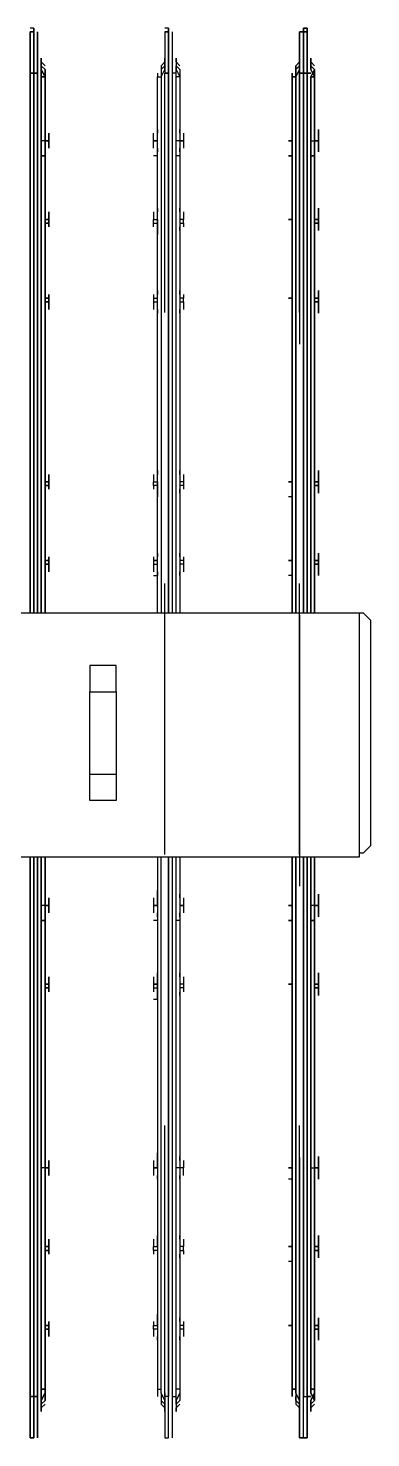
# Model space of a CAD drawing. Header units: metres. Extents: x 532250 to 532639, y 2673852 to 2674172.
# Drawn here: x 532452.929 to 532453.056, y 2674048.089 to 2674048.609 of the extents above; entities that cross this region are included whole.
import ezdxf

# ---------------------------------------------------------------- set-up
doc = ezdxf.new("R2010")
doc.units = ezdxf.units.M
doc.header["$MEASUREMENT"] = 0
doc.linetypes.add('PDF_IMPORT', pattern=[1, 0.8, -0.2])
doc.layers.add('IDT', color=7, linetype='Continuous')

# ---------------------------------------------------------------- blocks, each defined once
blk = doc.blocks.new('IDT')
at = {"layer": 'IDT', "color": 0, "lineweight": 25}
for p, q in [((13.89666, 9.66997), (13.89527, 9.66997)), ((13.89527, 9.66997), (13.89527, 9.65337)), ((13.89527, 9.65337), (13.89527, 9.66997)), ((13.89527, 9.66997), (13.89666, 9.66997)), ((13.89527, 9.65475), (13.89527, 9.66997)), ((13.89527, 9.66997), (13.89666, 9.66997)), ((13.89527, 9.65475), (13.89527, 9.66997)), ((13.89527, 9.66997), (13.89666, 9.66997)), ((13.89666, 9.66997), (13.89804, 9.66997)), ((13.89804, 9.66997), (13.89666, 9.66997)), ((13.89666, 9.66997), (13.89666, 9.65475)), ((13.89666, 9.66997), (13.89666, 9.65475)), ((13.89804, 9.66997), (13.89804, 9.65337)), ((13.89804, 9.65337), (13.89804, 9.66997)), ((13.94507, 9.65337), (13.94507, 9.66997)), ((13.94783, 9.66997), (13.94645, 9.66997)), ((13.94645, 9.66997), (13.94645, 9.65475)), ((13.94783, 9.66997), (13.94645, 9.66997)), ((13.94645, 9.66997), (13.94645, 9.65475)), ((13.94783, 9.65337), (13.94783, 9.66997)), ((13.99486, 9.66997), (13.99486, 9.65337)), ((13.99486, 9.65337), (13.99486, 9.66997)), ((13.99763, 9.66997), (13.99624, 9.66997)), ((13.99624, 9.66997), (13.99763, 9.66997)), ((13.99763, 9.66997), (13.99624, 9.66997)), ((13.99624, 9.66997), (13.99624, 9.65475)), ((13.99624, 9.65475), (13.99624, 9.66997)), ((13.99624, 9.66997), (13.99763, 9.66997)), ((13.99624, 9.65475), (13.99624, 9.66997)), ((13.99624, 9.66997), (13.99624, 9.65475)), ((13.99763, 9.65337), (13.99763, 9.66997)), ((13.99763, 9.66997), (13.99763, 9.65337)), ((13.89389, 9.6589), (13.89251, 9.65752)), ((13.89251, 9.65752), (13.89389, 9.6589)), ((13.89389, 9.66028), (13.89389, 9.65614)), ((13.89389, 9.65614), (13.89389, 9.66028)), ((13.89389, 9.66028), (13.89389, 9.6589)), ((13.89389, 9.6589), (13.89389, 9.66028)), ((13.89804, 9.6589), (13.89804, 9.66028)), ((13.89804, 9.66028), (13.89804, 9.65614)), ((13.89804, 9.6589), (13.89804, 9.66028)), ((13.89804, 9.66028), (13.89804, 9.65614)), ((13.89942, 9.65752), (13.89804, 9.6589)), ((13.89942, 9.65752), (13.89804, 9.6589)), ((13.94368, 9.6589), (13.9423, 9.65752)), ((13.94368, 9.65614), (13.94368, 9.66028)), ((13.94368, 9.66028), (13.94368, 9.6589)), ((13.94783, 9.6589), (13.94783, 9.66028)), ((13.94783, 9.66028), (13.94783, 9.65614)), ((13.94921, 9.65752), (13.94783, 9.6589)), ((13.99348, 9.6589), (13.99209, 9.65752)), ((13.99209, 9.65752), (13.99348, 9.6589)), ((13.99348, 9.66028), (13.99348, 9.65614)), ((13.99348, 9.65614), (13.99348, 9.66028)), ((13.99348, 9.66028), (13.99348, 9.6589)), ((13.99348, 9.6589), (13.99348, 9.66028)), ((13.89251, 9.65614), (13.89389, 9.65752)), ((13.89389, 9.65752), (13.89251, 9.65614)), ((13.89251, 9.65614), (13.89389, 9.65752)), ((13.89389, 9.65752), (13.89251, 9.65614)), ((13.89389, 9.65614), (13.89251, 9.65337)), ((13.89251, 9.65337), (13.89389, 9.65614)), ((13.89251, 9.65475), (13.89251, 9.65614)), ((13.89251, 9.65614), (13.89389, 9.65337)), ((13.89389, 9.65337), (13.89251, 9.65614)), ((13.89251, 9.65614), (13.89251, 9.65475)), ((13.89251, 9.65475), (13.89251, 9.65199)), ((13.89251, 9.65199), (13.89251, 9.65475)), ((13.89389, 9.65475), (13.89527, 9.65475)), ((13.89527, 9.65475), (13.89389, 9.65475)), ((13.89389, 9.45558), (13.89389, 9.65337)), ((13.89389, 9.65337), (13.89389, 9.45558)), ((13.89666, 9.65475), (13.89527, 9.65475)), ((13.89666, 9.65475), (13.89527, 9.65475)), ((13.89527, 9.45558), (13.89527, 9.65475)), ((13.89527, 9.65475), (13.89527, 9.45558)), ((13.89527, 9.65337), (13.89527, 9.45558)), ((13.89527, 9.45558), (13.89527, 9.65337)), ((13.89666, 9.65475), (13.89666, 9.45558)), ((13.89666, 9.45558), (13.89666, 9.65475)), ((13.89804, 9.65752), (13.89942, 9.65614)), ((13.89942, 9.65614), (13.89804, 9.65752)), ((13.89804, 9.65614), (13.89942, 9.65337)), ((13.89804, 9.65614), (13.89942, 9.65337)), ((13.89942, 9.65337), (13.89942, 9.65752)), ((13.89942, 9.65337), (13.89942, 9.65752)), ((13.89942, 9.65614), (13.89942, 9.65475)), ((13.89942, 9.65475), (13.89942, 9.65614)), ((13.89942, 9.45558), (13.89942, 9.65337)), ((13.89942, 9.65337), (13.89942, 9.45558)), ((13.9008, 9.65199), (13.9008, 9.65475)), ((13.9008, 9.65475), (13.9008, 9.65199)), ((13.9423, 9.65614), (13.94368, 9.65752)), ((13.9423, 9.65337), (13.94368, 9.65614)), ((13.9423, 9.65475), (13.9423, 9.65614)), ((13.9423, 9.65199), (13.9423, 9.65475)), ((13.94368, 9.65752), (13.94368, 9.65337)), ((13.94507, 9.65475), (13.94368, 9.65475)), ((13.94368, 9.65337), (13.94368, 9.45558)), ((13.94507, 9.45558), (13.94507, 9.65337)), ((13.94645, 9.65475), (13.94783, 9.65475)), ((13.94645, 9.65475), (13.94645, 9.45558)), ((13.94645, 9.45558), (13.94645, 9.65475)), ((13.94921, 9.65614), (13.94783, 9.65752)), ((13.94783, 9.65614), (13.94921, 9.65337)), ((13.94921, 9.65337), (13.94921, 9.65752)), ((13.94921, 9.65475), (13.94921, 9.65614)), ((13.94921, 9.65337), (13.94921, 9.45558)), ((13.9506, 9.65199), (13.9506, 9.65475)), ((13.99209, 9.65614), (13.99348, 9.65752)), ((13.99348, 9.65752), (13.99209, 9.65614)), ((13.99348, 9.65614), (13.99209, 9.65337)), ((13.99209, 9.65337), (13.99348, 9.65614)), ((13.99209, 9.65475), (13.99209, 9.65614)), ((13.99209, 9.65614), (13.99209, 9.65475)), ((13.99209, 9.65475), (13.99209, 9.65199)), ((13.99209, 9.65199), (13.99209, 9.65475)), ((13.99348, 9.65752), (13.99348, 9.65337)), ((13.99348, 9.65337), (13.99348, 9.65752)), ((13.99348, 9.45558), (13.99348, 9.65337)), ((13.99348, 9.65337), (13.99348, 9.45558)), ((13.99624, 9.65475), (13.99486, 9.65475)), ((13.99486, 9.65475), (13.99624, 9.65475)), ((13.99486, 9.65337), (13.99486, 9.45558)), ((13.99486, 9.45558), (13.99486, 9.65337)), ((13.99624, 9.65475), (13.99763, 9.65475)), ((13.99763, 9.65475), (13.99624, 9.65475)), ((13.99624, 9.65475), (13.99763, 9.65475)), ((13.99763, 9.65475), (13.99624, 9.65475)), ((13.99624, 9.45558), (13.99624, 9.65475)), ((13.99624, 9.65475), (13.99624, 9.45558)), ((13.99624, 9.45558), (13.99624, 9.65475)), ((13.99624, 9.65475), (13.99624, 9.45558)), ((13.99763, 9.65337), (13.99763, 9.45558)), ((13.99763, 9.45558), (13.99763, 9.65337)), ((13.89251, 9.65199), (13.89251, 9.45558)), ((13.89251, 9.45558), (13.89251, 9.65199)), ((13.89251, 9.65199), (13.89389, 9.65199)), ((13.89389, 9.65199), (13.89251, 9.65199)), ((13.89942, 9.65199), (13.9008, 9.65199)), ((13.9008, 9.65199), (13.89942, 9.65199)), ((13.9008, 9.65199), (13.9008, 9.45558)), ((13.9008, 9.45558), (13.9008, 9.65199)), ((13.9423, 9.45558), (13.9423, 9.65199)), ((13.9423, 9.65199), (13.94368, 9.65199)), ((13.9506, 9.65199), (13.94921, 9.65199)), ((13.9506, 9.45558), (13.9506, 9.65199)), ((13.99209, 9.65199), (13.99209, 9.45558)), ((13.99209, 9.45558), (13.99209, 9.65199)), ((13.99209, 9.65199), (13.99348, 9.65199)), ((13.99348, 9.65199), (13.99209, 9.65199)), ((13.89112, 9.63262), (13.89112, 9.634)), ((13.89112, 9.634), (13.89112, 9.63262)), ((13.89112, 9.63262), (13.89112, 9.62986)), ((13.89112, 9.62986), (13.89112, 9.63262)), ((13.89251, 9.62986), (13.89251, 9.634)), ((13.89251, 9.634), (13.89251, 9.62986)), ((13.9008, 9.63262), (13.9008, 9.634)), ((13.9008, 9.634), (13.9008, 9.62847)), ((13.9008, 9.62847), (13.9008, 9.634)), ((13.9008, 9.634), (13.9008, 9.63262)), ((13.9008, 9.62986), (13.9008, 9.63262)), ((13.9008, 9.63262), (13.9008, 9.62986)), ((13.94092, 9.62986), (13.94092, 9.63262)), ((13.9423, 9.62847), (13.9423, 9.634)), ((13.9423, 9.634), (13.9423, 9.63262)), ((13.9506, 9.62847), (13.9506, 9.634)), ((13.9506, 9.634), (13.9506, 9.63262)), ((13.95198, 9.62986), (13.95198, 9.63262)), ((13.99071, 9.63262), (13.99071, 9.62986)), ((13.99071, 9.62986), (13.99071, 9.63262)), ((13.99209, 9.63262), (13.99209, 9.634)), ((13.99209, 9.634), (13.99209, 9.63262)), ((13.99209, 9.62986), (13.99209, 9.634)), ((13.99209, 9.634), (13.99209, 9.62847)), ((13.89251, 9.62986), (13.89112, 9.62986)), ((13.89112, 9.62986), (13.89112, 9.62847)), ((13.89112, 9.62847), (13.89112, 9.62986)), ((13.89112, 9.62986), (13.89251, 9.62986)), ((13.89251, 9.62847), (13.89112, 9.62847)), ((13.89112, 9.62847), (13.89112, 9.62709)), ((13.89112, 9.62709), (13.89112, 9.62847)), ((13.89112, 9.62847), (13.89251, 9.62847)), ((13.89112, 9.62709), (13.89112, 9.62571)), ((13.89112, 9.62571), (13.89112, 9.62709)), ((13.89251, 9.62986), (13.89251, 9.62432)), ((13.89251, 9.62432), (13.89251, 9.62986)), ((13.9008, 9.62847), (13.9008, 9.62986)), ((13.9008, 9.62986), (13.9008, 9.62847)), ((13.9008, 9.62847), (13.90219, 9.62847)), ((13.90219, 9.62847), (13.9008, 9.62847)), ((13.9008, 9.62847), (13.90219, 9.62847)), ((13.90219, 9.62847), (13.9008, 9.62847)), ((13.9008, 9.62432), (13.9008, 9.62847)), ((13.9008, 9.62847), (13.9008, 9.62709)), ((13.9008, 9.62709), (13.9008, 9.62847)), ((13.9008, 9.62847), (13.9008, 9.62432)), ((13.9008, 9.62709), (13.9008, 9.62571)), ((13.9008, 9.62571), (13.9008, 9.62709)), ((13.94092, 9.62847), (13.94092, 9.62986)), ((13.94092, 9.62986), (13.9423, 9.62986)), ((13.94092, 9.62709), (13.94092, 9.62847)), ((13.94092, 9.62847), (13.9423, 9.62847)), ((13.9423, 9.62432), (13.9423, 9.62847)), ((13.9423, 9.62709), (13.9423, 9.62571)), ((13.9506, 9.62986), (13.95198, 9.62986)), ((13.95198, 9.62847), (13.9506, 9.62847)), ((13.9506, 9.62847), (13.9506, 9.62432)), ((13.95198, 9.62847), (13.9506, 9.62847)), ((13.9506, 9.62571), (13.9506, 9.62709)), ((13.95198, 9.62986), (13.95198, 9.62847)), ((13.95198, 9.62709), (13.95198, 9.62847)), ((13.99209, 9.62986), (13.99071, 9.62986)), ((13.99071, 9.62986), (13.99071, 9.62847)), ((13.99071, 9.62847), (13.99071, 9.62986)), ((13.99071, 9.62986), (13.99209, 9.62986)), ((13.99209, 9.62847), (13.99071, 9.62847)), ((13.99071, 9.62847), (13.99071, 9.62709)), ((13.99071, 9.62709), (13.99071, 9.62847)), ((13.99071, 9.62847), (13.99209, 9.62847)), ((13.99209, 9.62432), (13.99209, 9.62986)), ((13.99209, 9.62847), (13.99209, 9.62432)), ((13.99209, 9.62571), (13.99209, 9.62709)), ((13.99209, 9.62709), (13.99209, 9.62571)), ((13.89112, 9.60219), (13.89112, 9.60358)), ((13.89112, 9.60358), (13.89112, 9.60219)), ((13.89112, 9.60081), (13.89112, 9.60219)), ((13.89112, 9.60219), (13.89112, 9.60081)), ((13.89112, 9.60081), (13.89251, 9.60081)), ((13.89251, 9.60081), (13.89112, 9.60081)), ((13.89112, 9.60081), (13.89112, 9.59943)), ((13.89112, 9.59943), (13.89112, 9.60081)), ((13.89251, 9.60081), (13.89251, 9.60496)), ((13.89251, 9.60496), (13.89251, 9.60081)), ((13.89251, 9.59943), (13.89251, 9.60081)), ((13.89251, 9.60081), (13.89251, 9.59943)), ((13.9008, 9.60496), (13.90219, 9.60496)), ((13.9008, 9.60081), (13.9008, 9.60496)), ((13.9008, 9.60496), (13.9008, 9.60081)), ((13.9008, 9.60219), (13.9008, 9.60358)), ((13.9008, 9.60358), (13.9008, 9.60219)), ((13.9008, 9.60081), (13.9008, 9.60219)), ((13.9008, 9.60219), (13.9008, 9.59943)), ((13.9008, 9.59943), (13.9008, 9.60081)), ((13.9008, 9.59943), (13.9008, 9.60081)), ((13.9008, 9.60081), (13.9008, 9.59943)), ((13.94092, 9.60081), (13.94092, 9.60219)), ((13.9423, 9.60081), (13.94092, 9.60081)), ((13.94092, 9.60081), (13.94092, 9.59943)), ((13.9423, 9.59943), (13.9423, 9.60496)), ((13.9423, 9.60358), (13.9423, 9.60219)), ((13.9506, 9.59943), (13.9506, 9.60496)), ((13.9506, 9.60219), (13.9506, 9.60358)), ((13.9506, 9.60081), (13.95198, 9.60081)), ((13.95198, 9.60081), (13.95198, 9.60219)), ((13.95198, 9.60081), (13.95198, 9.59943)), ((13.99071, 9.60219), (13.99071, 9.60081)), ((13.99071, 9.60081), (13.99071, 9.60219)), ((13.99209, 9.60081), (13.99071, 9.60081)), ((13.99071, 9.60081), (13.99071, 9.59943)), ((13.99071, 9.59943), (13.99071, 9.60081)), ((13.99071, 9.60081), (13.99209, 9.60081)), ((13.99209, 9.60496), (13.99209, 9.60081)), ((13.99209, 9.60081), (13.99209, 9.60496)), ((13.99209, 9.60219), (13.99209, 9.60358)), ((13.99209, 9.60358), (13.99209, 9.60219)), ((13.99209, 9.59943), (13.99209, 9.60081)), ((13.99209, 9.60081), (13.99209, 9.59943)), ((13.89251, 9.59943), (13.89112, 9.59943)), ((13.89112, 9.59943), (13.89112, 9.59666)), ((13.89112, 9.59666), (13.89112, 9.59943)), ((13.89112, 9.59943), (13.89251, 9.59943)), ((13.89112, 9.59666), (13.89112, 9.59528)), ((13.89112, 9.59528), (13.89112, 9.59666)), ((13.89251, 9.59943), (13.89251, 9.59528)), ((13.89251, 9.59528), (13.89251, 9.59943)), ((13.9008, 9.59943), (13.90219, 9.59943)), ((13.9008, 9.59943), (13.90219, 9.59943)), ((13.90219, 9.59943), (13.9008, 9.59943)), ((13.9008, 9.59943), (13.9008, 9.59528)), ((13.9008, 9.59528), (13.9008, 9.59943)), ((13.9008, 9.59943), (13.9008, 9.59666)), ((13.9008, 9.59666), (13.9008, 9.59943)), ((13.9008, 9.59666), (13.9008, 9.59528)), ((13.9008, 9.59528), (13.9008, 9.59666)), ((13.94092, 9.59666), (13.94092, 9.59943)), ((13.94092, 9.59943), (13.9423, 9.59943)), ((13.9423, 9.59528), (13.9423, 9.59943)), ((13.9423, 9.59666), (13.9423, 9.59528)), ((13.95198, 9.59943), (13.9506, 9.59943)), ((13.9506, 9.59943), (13.9506, 9.59528)), ((13.95198, 9.59943), (13.9506, 9.59943)), ((13.9506, 9.59528), (13.9506, 9.59666)), ((13.95198, 9.59666), (13.95198, 9.59943)), ((13.99209, 9.59943), (13.99071, 9.59943)), ((13.99071, 9.59943), (13.99071, 9.59666)), ((13.99071, 9.59666), (13.99071, 9.59943)), ((13.99071, 9.59943), (13.99209, 9.59943)), ((13.99209, 9.59528), (13.99209, 9.59943)), ((13.99209, 9.59943), (13.99209, 9.59528)), ((13.99209, 9.59528), (13.99209, 9.59666)), ((13.99209, 9.59666), (13.99209, 9.59528)), ((13.89112, 9.57315), (13.89112, 9.57453)), ((13.89112, 9.57453), (13.89112, 9.57315)), ((13.89251, 9.57038), (13.89251, 9.57453)), ((13.89251, 9.57453), (13.89251, 9.57038)), ((13.9008, 9.57453), (13.9008, 9.57315)), ((13.9008, 9.57038), (13.9008, 9.57453)), ((13.9008, 9.57453), (13.9008, 9.57315)), ((13.9008, 9.57038), (13.9008, 9.57453)), ((13.9008, 9.57453), (13.90219, 9.57453)), ((13.9423, 9.57038), (13.9423, 9.57453)), ((13.9423, 9.57453), (13.9423, 9.57315)), ((13.9506, 9.57038), (13.9506, 9.57453)), ((13.9506, 9.57453), (13.9506, 9.57315)), ((13.99209, 9.57315), (13.99209, 9.57453)), ((13.99209, 9.57453), (13.99209, 9.57038)), ((13.99209, 9.57038), (13.99209, 9.57453)), ((13.99209, 9.57453), (13.99209, 9.57315)), ((13.89112, 9.57038), (13.89112, 9.57315)), ((13.89112, 9.57315), (13.89112, 9.57038)), ((13.89251, 9.57038), (13.89112, 9.57038)), ((13.89112, 9.57038), (13.89251, 9.57038)), ((13.89251, 9.57038), (13.89112, 9.57038)), ((13.89112, 9.57038), (13.89112, 9.56761)), ((13.89112, 9.56761), (13.89112, 9.57038)), ((13.89112, 9.57038), (13.89251, 9.57038)), ((13.89251, 9.57038), (13.89112, 9.57038)), ((13.89389, 9.57038), (13.89251, 9.57038)), ((13.89251, 9.57038), (13.89251, 9.56485)), ((13.89251, 9.56485), (13.89251, 9.57038)), ((13.9008, 9.57315), (13.9008, 9.57038)), ((13.9008, 9.57315), (13.9008, 9.57038)), ((13.90219, 9.57038), (13.9008, 9.57038)), ((13.9008, 9.57038), (13.90219, 9.57038)), ((13.90219, 9.57038), (13.9008, 9.57038)), ((13.9008, 9.57038), (13.9008, 9.56485)), ((13.9008, 9.56485), (13.9008, 9.57038)), ((13.9008, 9.57038), (13.90219, 9.57038)), ((13.9008, 9.57038), (13.90219, 9.57038)), ((13.90219, 9.57038), (13.9008, 9.57038)), ((13.9008, 9.57038), (13.9008, 9.56761)), ((13.9008, 9.56761), (13.9008, 9.57038)), ((13.9008, 9.57038), (13.90219, 9.57038)), ((13.94092, 9.57315), (13.94092, 9.57038)), ((13.94092, 9.56761), (13.94092, 9.57038)), ((13.94092, 9.57038), (13.9423, 9.57038)), ((13.94092, 9.57038), (13.9423, 9.57038)), ((13.9423, 9.56485), (13.9423, 9.57038)), ((13.9423, 9.57038), (13.94368, 9.57038)), ((13.95198, 9.57038), (13.9506, 9.57038)), ((13.9506, 9.57038), (13.9506, 9.56485)), ((13.9506, 9.57038), (13.95198, 9.57038)), ((13.95198, 9.57038), (13.9506, 9.57038)), ((13.95198, 9.57038), (13.95198, 9.57315)), ((13.95198, 9.56761), (13.95198, 9.57038)), ((13.99071, 9.57315), (13.99071, 9.57038)), ((13.99071, 9.57038), (13.99071, 9.57315)), ((13.99209, 9.57038), (13.99071, 9.57038)), ((13.99071, 9.57038), (13.99209, 9.57038)), ((13.99209, 9.57038), (13.99071, 9.57038)), ((13.99071, 9.57038), (13.99071, 9.56761)), ((13.99071, 9.56761), (13.99071, 9.57038)), ((13.99071, 9.57038), (13.99209, 9.57038)), ((13.99209, 9.57038), (13.99209, 9.56485)), ((13.99209, 9.56485), (13.99209, 9.57038)), ((13.99209, 9.57038), (13.99348, 9.57038)), ((13.89112, 9.56761), (13.89112, 9.56623)), ((13.89112, 9.56623), (13.89112, 9.56761)), ((13.9008, 9.56761), (13.9008, 9.56623)), ((13.9008, 9.56623), (13.9008, 9.56761)), ((13.9423, 9.56761), (13.9423, 9.56623)), ((13.9506, 9.56623), (13.9506, 9.56761)), ((13.99209, 9.56623), (13.99209, 9.56761)), ((13.99209, 9.56761), (13.99209, 9.56623)), ((13.89251, 9.50399), (13.89251, 9.50814)), ((13.89251, 9.50814), (13.89251, 9.50399)), ((13.9008, 9.50399), (13.9008, 9.50814)), ((13.9008, 9.50814), (13.9008, 9.50261)), ((13.9423, 9.50399), (13.9423, 9.50814)), ((13.95198, 9.50814), (13.9506, 9.50814)), ((13.9506, 9.50814), (13.9506, 9.50399)), ((13.99209, 9.50814), (13.99209, 9.50399)), ((13.99209, 9.50399), (13.99209, 9.50814)), ((13.89112, 9.50537), (13.89112, 9.50676)), ((13.89112, 9.50676), (13.89112, 9.50537)), ((13.89112, 9.50537), (13.89112, 9.50399)), ((13.89112, 9.50399), (13.89112, 9.50537)), ((13.89251, 9.50399), (13.89112, 9.50399)), ((13.89112, 9.50399), (13.89112, 9.50261)), ((13.89112, 9.50261), (13.89112, 9.50399)), ((13.89112, 9.50399), (13.89251, 9.50399)), ((13.89251, 9.50261), (13.89112, 9.50261)), ((13.89112, 9.50261), (13.89112, 9.49984)), ((13.89112, 9.49984), (13.89112, 9.50261)), ((13.89112, 9.50261), (13.89251, 9.50261)), ((13.89251, 9.50399), (13.89251, 9.49846)), ((13.89251, 9.50261), (13.89251, 9.50399)), ((13.89251, 9.49846), (13.89251, 9.50261)), ((13.9008, 9.50537), (13.9008, 9.50676)), ((13.9008, 9.50676), (13.9008, 9.50537)), ((13.9008, 9.50537), (13.9008, 9.50399)), ((13.9008, 9.50399), (13.9008, 9.50537)), ((13.9008, 9.50261), (13.9008, 9.50399)), ((13.9008, 9.50261), (13.9008, 9.50399)), ((13.9008, 9.50399), (13.9008, 9.50261)), ((13.9008, 9.50261), (13.9008, 9.49846)), ((13.9008, 9.49846), (13.9008, 9.50261)), ((13.9008, 9.50261), (13.90219, 9.50261)), ((13.90219, 9.50261), (13.9008, 9.50261)), ((13.9008, 9.50261), (13.9008, 9.49984)), ((13.9008, 9.49984), (13.9008, 9.50261)), ((13.9008, 9.50261), (13.90219, 9.50261)), ((13.94092, 9.50399), (13.94092, 9.50537)), ((13.94092, 9.50261), (13.94092, 9.50399)), ((13.94092, 9.50399), (13.9423, 9.50399)), ((13.94092, 9.49984), (13.94092, 9.50261)), ((13.94092, 9.50261), (13.9423, 9.50261)), ((13.9423, 9.50676), (13.9423, 9.50537)), ((13.9423, 9.50261), (13.9423, 9.50399)), ((13.9423, 9.49846), (13.9423, 9.50261)), ((13.9506, 9.50537), (13.9506, 9.50676)), ((13.9506, 9.50399), (13.9506, 9.50261)), ((13.95198, 9.50399), (13.9506, 9.50399)), ((13.95198, 9.50261), (13.9506, 9.50261)), ((13.9506, 9.50261), (13.9506, 9.49846)), ((13.9506, 9.50261), (13.95198, 9.50261)), ((13.95198, 9.50399), (13.95198, 9.50537)), ((13.95198, 9.50261), (13.95198, 9.50399)), ((13.95198, 9.49984), (13.95198, 9.50261)), ((13.99071, 9.50537), (13.99071, 9.50399)), ((13.99071, 9.50399), (13.99071, 9.50537)), ((13.99209, 9.50399), (13.99071, 9.50399)), ((13.99071, 9.50399), (13.99071, 9.50261)), ((13.99071, 9.50261), (13.99071, 9.50399)), ((13.99071, 9.50399), (13.99209, 9.50399)), ((13.99209, 9.50261), (13.99071, 9.50261)), ((13.99071, 9.50261), (13.99071, 9.49984)), ((13.99071, 9.49984), (13.99071, 9.50261)), ((13.99071, 9.50261), (13.99209, 9.50261)), ((13.99209, 9.50537), (13.99209, 9.50676)), ((13.99209, 9.50676), (13.99209, 9.50537)), ((13.99209, 9.49846), (13.99209, 9.50399)), ((13.99209, 9.50399), (13.99209, 9.50261)), ((13.99209, 9.50261), (13.99209, 9.49846)), ((13.89112, 9.49984), (13.89112, 9.49846)), ((13.89112, 9.49846), (13.89112, 9.49984)), ((13.9008, 9.49984), (13.9008, 9.49846)), ((13.9008, 9.49846), (13.9008, 9.49984)), ((13.9423, 9.49984), (13.9423, 9.49846)), ((13.9506, 9.49846), (13.9506, 9.49984)), ((13.99209, 9.49846), (13.99209, 9.49984)), ((13.99209, 9.49984), (13.99209, 9.49846)), ((13.89112, 9.47633), (13.89112, 9.47771)), ((13.89112, 9.47771), (13.89112, 9.47633)), ((13.89112, 9.47356), (13.89112, 9.47633)), ((13.89112, 9.47633), (13.89112, 9.47356)), ((13.89389, 9.47909), (13.89251, 9.47909)), ((13.89251, 9.47909), (13.89389, 9.47909)), ((13.89251, 9.47356), (13.89251, 9.47771)), ((13.89251, 9.47771), (13.89251, 9.47356)), ((13.90219, 9.47909), (13.9008, 9.47909)), ((13.9008, 9.47909), (13.90219, 9.47909)), ((13.9008, 9.47633), (13.9008, 9.47771)), ((13.9008, 9.47771), (13.9008, 9.47356)), ((13.9008, 9.47356), (13.9008, 9.47771)), ((13.9008, 9.47771), (13.9008, 9.47633)), ((13.9008, 9.47356), (13.9008, 9.47633)), ((13.9008, 9.47633), (13.9008, 9.47356)), ((13.94092, 9.47356), (13.94092, 9.47633)), ((13.9423, 9.47909), (13.94368, 9.47909)), ((13.9423, 9.47356), (13.9423, 9.47771)), ((13.9423, 9.47771), (13.9423, 9.47633)), ((13.9506, 9.47909), (13.95198, 9.47909)), ((13.9506, 9.47356), (13.9506, 9.47771)), ((13.9506, 9.47771), (13.9506, 9.47633)), ((13.95198, 9.47356), (13.95198, 9.47633)), ((13.99071, 9.47356), (13.99071, 9.47633)), ((13.99071, 9.47633), (13.99071, 9.47356)), ((13.99348, 9.47909), (13.99209, 9.47909)), ((13.99209, 9.47909), (13.99348, 9.47909)), ((13.99209, 9.47633), (13.99209, 9.47771)), ((13.99209, 9.47771), (13.99209, 9.47356)), ((13.99209, 9.46803), (13.99209, 9.47771)), ((13.99209, 9.47771), (13.99209, 9.47633)), ((13.89251, 9.47356), (13.89112, 9.47356)), ((13.89112, 9.47356), (13.89112, 9.47079)), ((13.89112, 9.47079), (13.89112, 9.47356)), ((13.89112, 9.47356), (13.89251, 9.47356)), ((13.89251, 9.47356), (13.89112, 9.47356)), ((13.89112, 9.47356), (13.89251, 9.47356)), ((13.89112, 9.47079), (13.89112, 9.46941)), ((13.89112, 9.46941), (13.89112, 9.47079)), ((13.89251, 9.47356), (13.89251, 9.46803)), ((13.89251, 9.46803), (13.89251, 9.47356)), ((13.89251, 9.47356), (13.89389, 9.47356)), ((13.9008, 9.46803), (13.9008, 9.47356)), ((13.9008, 9.47356), (13.90219, 9.47356)), ((13.90219, 9.47356), (13.9008, 9.47356)), ((13.9008, 9.47356), (13.9008, 9.46803)), ((13.9008, 9.47079), (13.9008, 9.47356)), ((13.9008, 9.47356), (13.90219, 9.47356)), ((13.90219, 9.47356), (13.9008, 9.47356)), ((13.9008, 9.47356), (13.90219, 9.47356)), ((13.90219, 9.47356), (13.9008, 9.47356)), ((13.9008, 9.47356), (13.9008, 9.47079)), ((13.9008, 9.47356), (13.90219, 9.47356)), ((13.9008, 9.47356), (13.90219, 9.47356)), ((13.9008, 9.47079), (13.9008, 9.46941)), ((13.9008, 9.46941), (13.9008, 9.47079)), ((13.94092, 9.47079), (13.94092, 9.47356)), ((13.94092, 9.47356), (13.9423, 9.47356)), ((13.9423, 9.47356), (13.94092, 9.47356)), ((13.9423, 9.46803), (13.9423, 9.47356)), ((13.9423, 9.47079), (13.9423, 9.46941)), ((13.95198, 9.47356), (13.9506, 9.47356)), ((13.9506, 9.47356), (13.9506, 9.46803)), ((13.9506, 9.47356), (13.95198, 9.47356)), ((13.95198, 9.47356), (13.9506, 9.47356)), ((13.9506, 9.46941), (13.9506, 9.47079)), ((13.95198, 9.47079), (13.95198, 9.47356)), ((13.99209, 9.47356), (13.99071, 9.47356)), ((13.99071, 9.47356), (13.99209, 9.47356)), ((13.99209, 9.47356), (13.99071, 9.47356)), ((13.99071, 9.47356), (13.99071, 9.47079)), ((13.99071, 9.47079), (13.99071, 9.47356)), ((13.99071, 9.47356), (13.99209, 9.47356)), ((13.99209, 9.47356), (13.99209, 9.46803)), ((13.99209, 9.47356), (13.99348, 9.47356)), ((13.99209, 9.46941), (13.99209, 9.47079)), ((13.99209, 9.47079), (13.99209, 9.46941)), ((14.34065, 9.45558), (13.87591, 9.45558)), ((13.87591, 9.45558), (13.87591, 9.36567)), ((13.87452, 9.4542), (13.87176, 9.45143)), ((13.87176, 9.45143), (13.87176, 9.45005)), ((13.87176, 9.45005), (13.87176, 9.36982)), ((13.87591, 9.4542), (13.87452, 9.4542)), ((13.96581, 9.43483), (13.97549, 9.43483)), ((13.96581, 9.42515), (13.96581, 9.43483)), ((13.97549, 9.43483), (13.97549, 9.42515)), ((13.97549, 9.42515), (13.96581, 9.42515)), ((13.96581, 9.39472), (13.96581, 9.42515)), ((13.97549, 9.42515), (13.97549, 9.39472)), ((13.97549, 9.39472), (13.96581, 9.39472)), ((13.96581, 9.39472), (13.96581, 9.38504)), ((13.97549, 9.38504), (13.97549, 9.39472)), ((13.96581, 9.38504), (13.97549, 9.38504)), ((13.87176, 9.36982), (13.87176, 9.36844)), ((13.87176, 9.36844), (13.87452, 9.36567)), ((13.87452, 9.36567), (13.87591, 9.36567)), ((13.87591, 9.36567), (14.34065, 9.36567)), ((13.89251, 9.16788), (13.89251, 9.36567)), ((13.89251, 9.36567), (13.89251, 9.16788)), ((13.89389, 9.16788), (13.89389, 9.36567)), ((13.89389, 9.36567), (13.89389, 9.16788)), ((13.89527, 9.36567), (13.89527, 9.1665)), ((13.89527, 9.1665), (13.89527, 9.36567)), ((13.89527, 9.36567), (13.89527, 9.1665)), ((13.89527, 9.36567), (13.89527, 9.1665)), ((13.89666, 9.36567), (13.89666, 9.1665)), ((13.89666, 9.1665), (13.89666, 9.36567)), ((13.89942, 9.16788), (13.89942, 9.36567)), ((13.89942, 9.36567), (13.89942, 9.16788)), ((13.9008, 9.36567), (13.9008, 9.16788)), ((13.9008, 9.16788), (13.9008, 9.36567)), ((13.9423, 9.16788), (13.9423, 9.36567)), ((13.94368, 9.36567), (13.94368, 9.16788)), ((13.94507, 9.1665), (13.94507, 9.36567)), ((13.94645, 9.36567), (13.94645, 9.1665)), ((13.94645, 9.1665), (13.94645, 9.36567)), ((13.94921, 9.16788), (13.94921, 9.36567)), ((13.9506, 9.36567), (13.9506, 9.16788)), ((13.99209, 9.16788), (13.99209, 9.36567)), ((13.99209, 9.36567), (13.99209, 9.16788)), ((13.99348, 9.16788), (13.99348, 9.36567)), ((13.99348, 9.36567), (13.99348, 9.16788)), ((13.99486, 9.1665), (13.99486, 9.36567)), ((13.99486, 9.36567), (13.99486, 9.1665)), ((13.99624, 9.36567), (13.99624, 9.1665)), ((13.99624, 9.1665), (13.99624, 9.36567)), ((13.99624, 9.36567), (13.99624, 9.1665)), ((13.99624, 9.1665), (13.99624, 9.36567)), ((13.99763, 9.1665), (13.99763, 9.36567)), ((13.99763, 9.36567), (13.99763, 9.1665)), ((13.89112, 9.35046), (13.89112, 9.35184)), ((13.89112, 9.35184), (13.89112, 9.35046)), ((13.89251, 9.35184), (13.89251, 9.34769)), ((13.89251, 9.34769), (13.89251, 9.35184)), ((13.9008, 9.35184), (13.9008, 9.35046)), ((13.9008, 9.34631), (13.9008, 9.35184)), ((13.9008, 9.35184), (13.90219, 9.35184)), ((13.9008, 9.35046), (13.9008, 9.35184)), ((13.9008, 9.35184), (13.9008, 9.34769)), ((13.9423, 9.34631), (13.9423, 9.35184)), ((13.9423, 9.35184), (13.9423, 9.35046)), ((13.95198, 9.35184), (13.9506, 9.35184)), ((13.9506, 9.35184), (13.9506, 9.34769)), ((13.9506, 9.35046), (13.9506, 9.35184)), ((13.99209, 9.35046), (13.99209, 9.35184)), ((13.99209, 9.35184), (13.99209, 9.35046)), ((13.99209, 9.34631), (13.99209, 9.35184)), ((13.99209, 9.35184), (13.99209, 9.34631)), ((13.89112, 9.35046), (13.89112, 9.34769)), ((13.89112, 9.34769), (13.89112, 9.35046)), ((13.89251, 9.34769), (13.89112, 9.34769)), ((13.89112, 9.34769), (13.89112, 9.34631)), ((13.89112, 9.34631), (13.89112, 9.34769)), ((13.89112, 9.34769), (13.89251, 9.34769)), ((13.89251, 9.34631), (13.89112, 9.34631)), ((13.89112, 9.34631), (13.89112, 9.34493)), ((13.89112, 9.34493), (13.89112, 9.34631)), ((13.89112, 9.34631), (13.89251, 9.34631)), ((13.89251, 9.34769), (13.89251, 9.34631)), ((13.89251, 9.34631), (13.89251, 9.34769)), ((13.89251, 9.34631), (13.89251, 9.34216)), ((13.89251, 9.34216), (13.89251, 9.34631)), ((13.9008, 9.35046), (13.9008, 9.34769)), ((13.9008, 9.34769), (13.9008, 9.35046)), ((13.9008, 9.34769), (13.9008, 9.34631)), ((13.9008, 9.34631), (13.9008, 9.34769)), ((13.9008, 9.34769), (13.9008, 9.34631)), ((13.9008, 9.34631), (13.90219, 9.34631)), ((13.90219, 9.34631), (13.9008, 9.34631)), ((13.9008, 9.34631), (13.90219, 9.34631)), ((13.90219, 9.34631), (13.9008, 9.34631)), ((13.9008, 9.34631), (13.9008, 9.34216)), ((13.9008, 9.34216), (13.9008, 9.34631)), ((13.9008, 9.34631), (13.9008, 9.34493)), ((13.9008, 9.34493), (13.9008, 9.34631)), ((13.94092, 9.34769), (13.94092, 9.35046)), ((13.94092, 9.34631), (13.94092, 9.34769)), ((13.94092, 9.34769), (13.9423, 9.34769)), ((13.94092, 9.34493), (13.94092, 9.34631)), ((13.94092, 9.34631), (13.9423, 9.34631)), ((13.9423, 9.34216), (13.9423, 9.34631)), ((13.9506, 9.34769), (13.9506, 9.34631)), ((13.95198, 9.34769), (13.9506, 9.34769)), ((13.95198, 9.34631), (13.9506, 9.34631)), ((13.9506, 9.34631), (13.9506, 9.34216)), ((13.9506, 9.34631), (13.95198, 9.34631)), ((13.95198, 9.34769), (13.95198, 9.35046)), ((13.95198, 9.34631), (13.95198, 9.34769)), ((13.95198, 9.34493), (13.95198, 9.34631)), ((13.99071, 9.35046), (13.99071, 9.34769)), ((13.99071, 9.34769), (13.99071, 9.35046)), ((13.99209, 9.34769), (13.99071, 9.34769)), ((13.99071, 9.34769), (13.99071, 9.34631)), ((13.99071, 9.34631), (13.99071, 9.34769)), ((13.99071, 9.34769), (13.99209, 9.34769)), ((13.99209, 9.34631), (13.99071, 9.34631)), ((13.99071, 9.34631), (13.99071, 9.34493)), ((13.99071, 9.34493), (13.99071, 9.34631)), ((13.99071, 9.34631), (13.99209, 9.34631)), ((13.99209, 9.34631), (13.99209, 9.34216)), ((13.99209, 9.34216), (13.99209, 9.34631)), ((13.89112, 9.34493), (13.89112, 9.34354)), ((13.89112, 9.34354), (13.89112, 9.34493)), ((13.9008, 9.34354), (13.9008, 9.34493)), ((13.9008, 9.34354), (13.9008, 9.34493)), ((13.9423, 9.34493), (13.9423, 9.34354)), ((13.9506, 9.34354), (13.9506, 9.34493)), ((13.99209, 9.34354), (13.99209, 9.34493)), ((13.99209, 9.34493), (13.99209, 9.34354)), ((13.89112, 9.32003), (13.89112, 9.32141)), ((13.89112, 9.32141), (13.89112, 9.32003)), ((13.89112, 9.32003), (13.89112, 9.31865)), ((13.89112, 9.31865), (13.89112, 9.32003)), ((13.89251, 9.3228), (13.89251, 9.31865)), ((13.89251, 9.31865), (13.89251, 9.3228)), ((13.9008, 9.3228), (13.9008, 9.31865)), ((13.9008, 9.31865), (13.9008, 9.3228)), ((13.9008, 9.3228), (13.90219, 9.3228)), ((13.9008, 9.32003), (13.9008, 9.32141)), ((13.9008, 9.32141), (13.9008, 9.32003)), ((13.9008, 9.31865), (13.9008, 9.32003)), ((13.9008, 9.32003), (13.9008, 9.31865)), ((13.94092, 9.31865), (13.94092, 9.32003)), ((13.9423, 9.31726), (13.9423, 9.3228)), ((13.9423, 9.32141), (13.9423, 9.32003)), ((13.9506, 9.31726), (13.9506, 9.3228)), ((13.9506, 9.32003), (13.9506, 9.32141)), ((13.95198, 9.31865), (13.95198, 9.32003)), ((13.99071, 9.32003), (13.99071, 9.31865)), ((13.99071, 9.31865), (13.99071, 9.32003)), ((13.99209, 9.31865), (13.99209, 9.3228)), ((13.99209, 9.3228), (13.99209, 9.31865)), ((13.99209, 9.32003), (13.99209, 9.32141)), ((13.99209, 9.32141), (13.99209, 9.32003)), ((13.89251, 9.31865), (13.89112, 9.31865)), ((13.89112, 9.31865), (13.89112, 9.31726)), ((13.89112, 9.31726), (13.89112, 9.31865)), ((13.89112, 9.31865), (13.89251, 9.31865)), ((13.89251, 9.31726), (13.89112, 9.31726)), ((13.89112, 9.31726), (13.89112, 9.3145)), ((13.89112, 9.3145), (13.89112, 9.31726)), ((13.89112, 9.31726), (13.89251, 9.31726)), ((13.89112, 9.3145), (13.89112, 9.31311)), ((13.89112, 9.31311), (13.89112, 9.3145)), ((13.89251, 9.31726), (13.89251, 9.31865)), ((13.89251, 9.31865), (13.89251, 9.31726)), ((13.89251, 9.31726), (13.89251, 9.31311)), ((13.89251, 9.31311), (13.89251, 9.31726)), ((13.9008, 9.31865), (13.9008, 9.31726)), ((13.9008, 9.31726), (13.9008, 9.31865)), ((13.9008, 9.31865), (13.9008, 9.31726)), ((13.9008, 9.31726), (13.9008, 9.31865)), ((13.9008, 9.31726), (13.90219, 9.31726)), ((13.90219, 9.31726), (13.9008, 9.31726)), ((13.9008, 9.31726), (13.9008, 9.31311)), ((13.9008, 9.3145), (13.9008, 9.31726)), ((13.9008, 9.31726), (13.90219, 9.31726)), ((13.9008, 9.31726), (13.9008, 9.31311)), ((13.9008, 9.3145), (13.9008, 9.31726)), ((13.9008, 9.31311), (13.9008, 9.3145)), ((13.9008, 9.31311), (13.9008, 9.3145)), ((13.94092, 9.31726), (13.94092, 9.31865)), ((13.94092, 9.31865), (13.9423, 9.31865)), ((13.94092, 9.3145), (13.94092, 9.31726)), ((13.94092, 9.31726), (13.9423, 9.31726)), ((13.9423, 9.31311), (13.9423, 9.31726)), ((13.9423, 9.3145), (13.9423, 9.31311)), ((13.9506, 9.31865), (13.95198, 9.31865)), ((13.95198, 9.31726), (13.9506, 9.31726)), ((13.9506, 9.31726), (13.9506, 9.31311)), ((13.95198, 9.31726), (13.9506, 9.31726)), ((13.9506, 9.31311), (13.9506, 9.3145)), ((13.95198, 9.31865), (13.95198, 9.31726)), ((13.95198, 9.3145), (13.95198, 9.31726)), ((13.99209, 9.31865), (13.99071, 9.31865)), ((13.99071, 9.31865), (13.99071, 9.31726)), ((13.99071, 9.31726), (13.99071, 9.31865)), ((13.99071, 9.31865), (13.99209, 9.31865)), ((13.99209, 9.31726), (13.99071, 9.31726)), ((13.99071, 9.31726), (13.99071, 9.3145)), ((13.99071, 9.3145), (13.99071, 9.31726)), ((13.99071, 9.31726), (13.99209, 9.31726)), ((13.99209, 9.31865), (13.99209, 9.31311)), ((13.99209, 9.31726), (13.99209, 9.31865)), ((13.99209, 9.31311), (13.99209, 9.31726)), ((13.99209, 9.31311), (13.99209, 9.3145)), ((13.99209, 9.3145), (13.99209, 9.31311)), ((13.89112, 9.25364), (13.89112, 9.25502)), ((13.89112, 9.25502), (13.89112, 9.25364)), ((13.89112, 9.25364), (13.89112, 9.25087)), ((13.89112, 9.25087), (13.89112, 9.25364)), ((13.89251, 9.25502), (13.89251, 9.25087)), ((13.89251, 9.24949), (13.89251, 9.25502)), ((13.9008, 9.24949), (13.9008, 9.25502)), ((13.9008, 9.25502), (13.9008, 9.25364)), ((13.9008, 9.25364), (13.9008, 9.25502)), ((13.9008, 9.25502), (13.9008, 9.25087)), ((13.9008, 9.25087), (13.9008, 9.25364)), ((13.9008, 9.25364), (13.9008, 9.25087)), ((13.94092, 9.25087), (13.94092, 9.25364)), ((13.9423, 9.24949), (13.9423, 9.25502)), ((13.9423, 9.25502), (13.9423, 9.25364)), ((13.9506, 9.25364), (13.9506, 9.25502)), ((13.9506, 9.25502), (13.9506, 9.25087)), ((13.95198, 9.25087), (13.95198, 9.25364)), ((13.99071, 9.25364), (13.99071, 9.25087)), ((13.99071, 9.25087), (13.99071, 9.25364)), ((13.99209, 9.25364), (13.99209, 9.25502)), ((13.99209, 9.25502), (13.99209, 9.25364)), ((13.99209, 9.25087), (13.99209, 9.25502)), ((13.99209, 9.25502), (13.99209, 9.25087)), ((13.89251, 9.25087), (13.89112, 9.25087)), ((13.89112, 9.25087), (13.89112, 9.24949)), ((13.89112, 9.24949), (13.89112, 9.25087)), ((13.89112, 9.25087), (13.89251, 9.25087)), ((13.89251, 9.24949), (13.89112, 9.24949)), ((13.89112, 9.24949), (13.89112, 9.24811)), ((13.89112, 9.24811), (13.89112, 9.24949)), ((13.89112, 9.24949), (13.89251, 9.24949)), ((13.89112, 9.24811), (13.89112, 9.24672)), ((13.89112, 9.24672), (13.89112, 9.24811)), ((13.89251, 9.25087), (13.89251, 9.24949)), ((13.89251, 9.24949), (13.89251, 9.24534)), ((13.89251, 9.24534), (13.89251, 9.24949)), ((13.9008, 9.25087), (13.9008, 9.24949)), ((13.9008, 9.25087), (13.9008, 9.24949)), ((13.9008, 9.24949), (13.9008, 9.25087)), ((13.9008, 9.24949), (13.9008, 9.24534)), ((13.9008, 9.24534), (13.9008, 9.24949)), ((13.9008, 9.24949), (13.90219, 9.24949)), ((13.90219, 9.24949), (13.9008, 9.24949)), ((13.9008, 9.24949), (13.9008, 9.24811)), ((13.9008, 9.24811), (13.9008, 9.24949)), ((13.9008, 9.24949), (13.90219, 9.24949)), ((13.9008, 9.24811), (13.9008, 9.24672)), ((13.9008, 9.24672), (13.9008, 9.24811)), ((13.9423, 9.25087), (13.94092, 9.25087)), ((13.94092, 9.25087), (13.94092, 9.24949)), ((13.94092, 9.24811), (13.94092, 9.24949)), ((13.94092, 9.24949), (13.9423, 9.24949)), ((13.9423, 9.24534), (13.9423, 9.24949)), ((13.9423, 9.24811), (13.9423, 9.24672)), ((13.9506, 9.25087), (13.9506, 9.24949)), ((13.95198, 9.25087), (13.9506, 9.25087)), ((13.9506, 9.24949), (13.9506, 9.24534)), ((13.95198, 9.24949), (13.9506, 9.24949)), ((13.9506, 9.24672), (13.9506, 9.24811)), ((13.95198, 9.24949), (13.95198, 9.25087)), ((13.95198, 9.24811), (13.95198, 9.24949)), ((13.99209, 9.25087), (13.99071, 9.25087)), ((13.99071, 9.25087), (13.99071, 9.24949)), ((13.99071, 9.24949), (13.99071, 9.25087)), ((13.99071, 9.25087), (13.99209, 9.25087)), ((13.99209, 9.24949), (13.99071, 9.24949)), ((13.99071, 9.24949), (13.99071, 9.24811)), ((13.99071, 9.24811), (13.99071, 9.24949)), ((13.99071, 9.24949), (13.99209, 9.24949)), ((13.99209, 9.24949), (13.99209, 9.25087)), ((13.99209, 9.25087), (13.99209, 9.24534)), ((13.99209, 9.24534), (13.99209, 9.24949)), ((13.99209, 9.24672), (13.99209, 9.24811)), ((13.99209, 9.24811), (13.99209, 9.24672)), ((13.89251, 9.22598), (13.89251, 9.22183)), ((13.89251, 9.22183), (13.89251, 9.22598)), ((13.9008, 9.22598), (13.9008, 9.22183)), ((13.9008, 9.22044), (13.9008, 9.22598)), ((13.9423, 9.22044), (13.9423, 9.22598)), ((13.9506, 9.22044), (13.9506, 9.22598)), ((13.99209, 9.22598), (13.99209, 9.22183)), ((13.99209, 9.22044), (13.99209, 9.22598)), ((13.89112, 9.22321), (13.89112, 9.22459)), ((13.89112, 9.22459), (13.89112, 9.22321)), ((13.89112, 9.22321), (13.89112, 9.22183)), ((13.89112, 9.22183), (13.89112, 9.22321)), ((13.89251, 9.22183), (13.89112, 9.22183)), ((13.89112, 9.22183), (13.89112, 9.22044)), ((13.89112, 9.22044), (13.89112, 9.22183)), ((13.89112, 9.22183), (13.89251, 9.22183)), ((13.89251, 9.22044), (13.89251, 9.22183)), ((13.89251, 9.22183), (13.89251, 9.22044)), ((13.9008, 9.22321), (13.9008, 9.22459)), ((13.9008, 9.22459), (13.9008, 9.22321)), ((13.9008, 9.22183), (13.9008, 9.22321)), ((13.9008, 9.22321), (13.9008, 9.22183)), ((13.9008, 9.22183), (13.9008, 9.22044)), ((13.9008, 9.22044), (13.9008, 9.22183)), ((13.9008, 9.22183), (13.9008, 9.22044)), ((13.94092, 9.22183), (13.94092, 9.22321)), ((13.9423, 9.22183), (13.94092, 9.22183)), ((13.94092, 9.22183), (13.94092, 9.22044)), ((13.9423, 9.22459), (13.9423, 9.22321)), ((13.9506, 9.22321), (13.9506, 9.22459)), ((13.95198, 9.22183), (13.9506, 9.22183)), ((13.95198, 9.22321), (13.95198, 9.22183)), ((13.95198, 9.22183), (13.95198, 9.22044)), ((13.99071, 9.22321), (13.99071, 9.22183)), ((13.99071, 9.22183), (13.99071, 9.22321)), ((13.99209, 9.22183), (13.99071, 9.22183)), ((13.99071, 9.22183), (13.99071, 9.22044)), ((13.99071, 9.22044), (13.99071, 9.22183)), ((13.99071, 9.22183), (13.99209, 9.22183)), ((13.99209, 9.22321), (13.99209, 9.22459)), ((13.99209, 9.22459), (13.99209, 9.22321)), ((13.99209, 9.22183), (13.99209, 9.22044)), ((13.89251, 9.22044), (13.89112, 9.22044)), ((13.89112, 9.22044), (13.89112, 9.21768)), ((13.89112, 9.21768), (13.89112, 9.22044)), ((13.89112, 9.22044), (13.89251, 9.22044)), ((13.89112, 9.21768), (13.89112, 9.21629)), ((13.89112, 9.21629), (13.89112, 9.21768)), ((13.89251, 9.22044), (13.89251, 9.21629)), ((13.89251, 9.21629), (13.89251, 9.22044)), ((13.9008, 9.22044), (13.90219, 9.22044)), ((13.90219, 9.22044), (13.9008, 9.22044)), ((13.9008, 9.22044), (13.90219, 9.22044)), ((13.90219, 9.22044), (13.9008, 9.22044)), ((13.9008, 9.22044), (13.9008, 9.21629)), ((13.9008, 9.21629), (13.9008, 9.22044)), ((13.9008, 9.22044), (13.9008, 9.21768)), ((13.9008, 9.21768), (13.9008, 9.22044)), ((13.9008, 9.21629), (13.9008, 9.21768)), ((13.9008, 9.21768), (13.9008, 9.21629)), ((13.94092, 9.21768), (13.94092, 9.22044)), ((13.94092, 9.22044), (13.9423, 9.22044)), ((13.9423, 9.21629), (13.9423, 9.22044)), ((13.9423, 9.21768), (13.9423, 9.21629)), ((13.95198, 9.22044), (13.9506, 9.22044)), ((13.9506, 9.22044), (13.9506, 9.21629)), ((13.95198, 9.22044), (13.9506, 9.22044)), ((13.9506, 9.21629), (13.9506, 9.21768)), ((13.95198, 9.21768), (13.95198, 9.22044)), ((13.99209, 9.22044), (13.99071, 9.22044)), ((13.99071, 9.22044), (13.99071, 9.21768)), ((13.99071, 9.21768), (13.99071, 9.22044)), ((13.99071, 9.22044), (13.99209, 9.22044)), ((13.99209, 9.22044), (13.99209, 9.21629)), ((13.99209, 9.21629), (13.99209, 9.22044)), ((13.99209, 9.21629), (13.99209, 9.21768)), ((13.99209, 9.21768), (13.99209, 9.21629)), ((13.89112, 9.19416), (13.89112, 9.19555)), ((13.89112, 9.19555), (13.89112, 9.19416)), ((13.89389, 9.19693), (13.89251, 9.19693)), ((13.89251, 9.19693), (13.89389, 9.19693)), ((13.89251, 9.19555), (13.89251, 9.18586)), ((13.89251, 9.1914), (13.89251, 9.19555)), ((13.90219, 9.19693), (13.9008, 9.19693)), ((13.9008, 9.19693), (13.90219, 9.19693)), ((13.9008, 9.19416), (13.9008, 9.19555)), ((13.9008, 9.19555), (13.9008, 9.1914)), ((13.9008, 9.19555), (13.9008, 9.1914)), ((13.9008, 9.19416), (13.9008, 9.19555)), ((13.9423, 9.19693), (13.94368, 9.19693)), ((13.9423, 9.1914), (13.9423, 9.19555)), ((13.9423, 9.19555), (13.9423, 9.19416)), ((13.9506, 9.19693), (13.95198, 9.19693)), ((13.9506, 9.19416), (13.9506, 9.19555)), ((13.9506, 9.19555), (13.9506, 9.1914)), ((13.99348, 9.19693), (13.99209, 9.19693)), ((13.99209, 9.19693), (13.99348, 9.19693)), ((13.99209, 9.19416), (13.99209, 9.19555)), ((13.99209, 9.19555), (13.99209, 9.18586)), ((13.99209, 9.18586), (13.99209, 9.19555)), ((13.99209, 9.19555), (13.99209, 9.19416)), ((13.89112, 9.1914), (13.89112, 9.19416)), ((13.89112, 9.19416), (13.89112, 9.1914)), ((13.89251, 9.1914), (13.89112, 9.1914)), ((13.89112, 9.1914), (13.89251, 9.1914)), ((13.89251, 9.1914), (13.89112, 9.1914)), ((13.89112, 9.1914), (13.89112, 9.18863)), ((13.89112, 9.18863), (13.89112, 9.1914)), ((13.89112, 9.1914), (13.89251, 9.1914)), ((13.89251, 9.1914), (13.89112, 9.1914)), ((13.89251, 9.18586), (13.89251, 9.1914)), ((13.89389, 9.1914), (13.89251, 9.1914)), ((13.9008, 9.1914), (13.9008, 9.19416)), ((13.9008, 9.1914), (13.9008, 9.19416)), ((13.9008, 9.18586), (13.9008, 9.1914)), ((13.9008, 9.1914), (13.90219, 9.1914)), ((13.90219, 9.1914), (13.9008, 9.1914)), ((13.9008, 9.1914), (13.9008, 9.18586)), ((13.90219, 9.1914), (13.9008, 9.1914)), ((13.9008, 9.1914), (13.90219, 9.1914)), ((13.9008, 9.1914), (13.90219, 9.1914)), ((13.9008, 9.1914), (13.90219, 9.1914)), ((13.9008, 9.18863), (13.9008, 9.1914)), ((13.9008, 9.1914), (13.9008, 9.18863)), ((13.94092, 9.1914), (13.94092, 9.19416)), ((13.94092, 9.18863), (13.94092, 9.1914)), ((13.94092, 9.1914), (13.9423, 9.1914)), ((13.9423, 9.1914), (13.94092, 9.1914)), ((13.9423, 9.18586), (13.9423, 9.1914)), ((13.9423, 9.1914), (13.94368, 9.1914)), ((13.95198, 9.1914), (13.9506, 9.1914)), ((13.9506, 9.1914), (13.9506, 9.18586)), ((13.9506, 9.1914), (13.95198, 9.1914)), ((13.95198, 9.1914), (13.9506, 9.1914)), ((13.9506, 9.1914), (13.95198, 9.1914)), ((13.95198, 9.19416), (13.95198, 9.1914)), ((13.95198, 9.1914), (13.95198, 9.18863)), ((13.99071, 9.1914), (13.99071, 9.19416)), ((13.99071, 9.19416), (13.99071, 9.1914)), ((13.99071, 9.1914), (13.99209, 9.1914)), ((13.99209, 9.1914), (13.99071, 9.1914)), ((13.99071, 9.1914), (13.99209, 9.1914)), ((13.99209, 9.1914), (13.99071, 9.1914)), ((13.99071, 9.1914), (13.99071, 9.18863)), ((13.99071, 9.18863), (13.99071, 9.1914)), ((13.99071, 9.1914), (13.99209, 9.1914)), ((13.99209, 9.1914), (13.99348, 9.1914)), ((13.89112, 9.18725), (13.89112, 9.18863)), ((13.89112, 9.18863), (13.89112, 9.18725)), ((13.9008, 9.18863), (13.9008, 9.18725)), ((13.9008, 9.18725), (13.9008, 9.18863)), ((13.9423, 9.18863), (13.9423, 9.18725)), ((13.9506, 9.18725), (13.9506, 9.18863)), ((13.99209, 9.18725), (13.99209, 9.18863)), ((13.99209, 9.18863), (13.99209, 9.18725)), ((13.89251, 9.16512), (13.89389, 9.16788)), ((13.89389, 9.16788), (13.89251, 9.16788)), ((13.89251, 9.16788), (13.89389, 9.16512)), ((13.89389, 9.16512), (13.89251, 9.16788)), ((13.89251, 9.16788), (13.89389, 9.16788)), ((13.89389, 9.16788), (13.89251, 9.16512)), ((13.89251, 9.16788), (13.89251, 9.1665)), ((13.89251, 9.1665), (13.89251, 9.16788)), ((13.89251, 9.16512), (13.89251, 9.1665)), ((13.89251, 9.1665), (13.89251, 9.16512)), ((13.89389, 9.16373), (13.89251, 9.16512)), ((13.89251, 9.16512), (13.89389, 9.16373)), ((13.89389, 9.16373), (13.89251, 9.16512)), ((13.89251, 9.16512), (13.89389, 9.16373)), ((13.89389, 9.16235), (13.89251, 9.16373)), ((13.89251, 9.16373), (13.89389, 9.16235)), ((13.89527, 9.1665), (13.89389, 9.1665)), ((13.89389, 9.1665), (13.89527, 9.1665)), ((13.89389, 9.16512), (13.89389, 9.16097)), ((13.89389, 9.16097), (13.89389, 9.16512)), ((13.89527, 9.1665), (13.89527, 9.15129)), ((13.89527, 9.15129), (13.89527, 9.1665)), ((13.89527, 9.1665), (13.89666, 9.1665)), ((13.89527, 9.1499), (13.89527, 9.1665)), ((13.89666, 9.1665), (13.89527, 9.1665)), ((13.89527, 9.1665), (13.89527, 9.1499)), ((13.89666, 9.1665), (13.89666, 9.1499)), ((13.89804, 9.1665), (13.89666, 9.1665)), ((13.89666, 9.1499), (13.89666, 9.1665)), ((13.89666, 9.1665), (13.89804, 9.1665)), ((13.89942, 9.16788), (13.89804, 9.16512)), ((13.89804, 9.16512), (13.89942, 9.16788)), ((13.89804, 9.15129), (13.89804, 9.1665)), ((13.89804, 9.1665), (13.89804, 9.15129)), ((13.89804, 9.16512), (13.89804, 9.16097)), ((13.89804, 9.16097), (13.89804, 9.16512)), ((13.89942, 9.16512), (13.89804, 9.16373)), ((13.89804, 9.16373), (13.89942, 9.16512)), ((13.89804, 9.16235), (13.89942, 9.16373)), ((13.89942, 9.16373), (13.89804, 9.16235)), ((13.9008, 9.16788), (13.89942, 9.16788)), ((13.89942, 9.16788), (13.9008, 9.16788)), ((13.89942, 9.16373), (13.89942, 9.16788)), ((13.89942, 9.16788), (13.89942, 9.16373)), ((13.89942, 9.1665), (13.89942, 9.16512)), ((13.89942, 9.16512), (13.89942, 9.1665)), ((13.9008, 9.16788), (13.9008, 9.1665)), ((13.9008, 9.1665), (13.9008, 9.16788)), ((13.94368, 9.16512), (13.9423, 9.16788)), ((13.9423, 9.16788), (13.94368, 9.16788)), ((13.9423, 9.1665), (13.9423, 9.16788)), ((13.9423, 9.16512), (13.9423, 9.1665)), ((13.94368, 9.16373), (13.9423, 9.16512)), ((13.9423, 9.16373), (13.94368, 9.16235)), ((13.94368, 9.16788), (13.94368, 9.16373)), ((13.94368, 9.1665), (13.94507, 9.1665)), ((13.94368, 9.16097), (13.94368, 9.16512)), ((13.94507, 9.15129), (13.94507, 9.1665)), ((13.94783, 9.1665), (13.94645, 9.1665)), ((13.94645, 9.1665), (13.94783, 9.1665)), ((13.94645, 9.1665), (13.94645, 9.1499)), ((13.94645, 9.1499), (13.94645, 9.1665)), ((13.94921, 9.16788), (13.94783, 9.16512)), ((13.94783, 9.15129), (13.94783, 9.1665)), ((13.94783, 9.16512), (13.94783, 9.16097)), ((13.94783, 9.16373), (13.94921, 9.16512)), ((13.94783, 9.16235), (13.94921, 9.16373)), ((13.9506, 9.16788), (13.94921, 9.16788)), ((13.94921, 9.16373), (13.94921, 9.16788)), ((13.94921, 9.16512), (13.94921, 9.1665)), ((13.9506, 9.1665), (13.9506, 9.16788)), ((13.99348, 9.16788), (13.99209, 9.16788)), ((13.99209, 9.16788), (13.99348, 9.16512)), ((13.99348, 9.16512), (13.99209, 9.16788)), ((13.99209, 9.16788), (13.99348, 9.16788)), ((13.99209, 9.16788), (13.99209, 9.1665)), ((13.99209, 9.1665), (13.99209, 9.16788)), ((13.99209, 9.16512), (13.99209, 9.1665)), ((13.99209, 9.1665), (13.99209, 9.16512)), ((13.99348, 9.16373), (13.99209, 9.16512)), ((13.99209, 9.16512), (13.99348, 9.16373)), ((13.99348, 9.16235), (13.99209, 9.16373)), ((13.99209, 9.16373), (13.99348, 9.16235)), ((13.99348, 9.16373), (13.99348, 9.16788)), ((13.99348, 9.16788), (13.99348, 9.16373)), ((13.99348, 9.16512), (13.99348, 9.16097)), ((13.99348, 9.16097), (13.99348, 9.16512)), ((13.99486, 9.1665), (13.99486, 9.15129)), ((13.99486, 9.15129), (13.99486, 9.1665)), ((13.99624, 9.1665), (13.99486, 9.1665)), ((13.99486, 9.1665), (13.99624, 9.1665)), ((13.99624, 9.1499), (13.99624, 9.1665)), ((13.99624, 9.1665), (13.99624, 9.1499)), ((13.99624, 9.1499), (13.99624, 9.1665)), ((13.99624, 9.1665), (13.99763, 9.1665)), ((13.99763, 9.1665), (13.99624, 9.1665)), ((13.99624, 9.1665), (13.99763, 9.1665)), ((13.99763, 9.1665), (13.99624, 9.1665)), ((13.99624, 9.1665), (13.99624, 9.1499)), ((13.99763, 9.1665), (13.99763, 9.15129)), ((13.99763, 9.15129), (13.99763, 9.1665)), ((13.89389, 9.16097), (13.89389, 9.16235)), ((13.89389, 9.16235), (13.89389, 9.16097)), ((13.89804, 9.16097), (13.89804, 9.16235)), ((13.89804, 9.16235), (13.89804, 9.16097)), ((13.94368, 9.16235), (13.94368, 9.16097)), ((13.94783, 9.16097), (13.94783, 9.16235)), ((13.99348, 9.16097), (13.99348, 9.16235)), ((13.99348, 9.16235), (13.99348, 9.16097)), ((13.89666, 9.15129), (13.89527, 9.15129)), ((13.89527, 9.15129), (13.89666, 9.15129)), ((13.89666, 9.1499), (13.89527, 9.1499)), ((13.89527, 9.1499), (13.89666, 9.1499)), ((13.89804, 9.15129), (13.89666, 9.15129)), ((13.89666, 9.15129), (13.89804, 9.15129)), ((13.94783, 9.15129), (13.94645, 9.15129)), ((13.94645, 9.15129), (13.94783, 9.15129)), ((13.94645, 9.1499), (13.94783, 9.1499)), ((13.99763, 9.15129), (13.99624, 9.15129)), ((13.99624, 9.15129), (13.99763, 9.15129)), ((13.99763, 9.15129), (13.99624, 9.15129)), ((13.99624, 9.15129), (13.99763, 9.15129)), ((13.99624, 9.1499), (13.99763, 9.1499))]:
    blk.add_line(p, q, dxfattribs=at)
at = {"layer": 'IDT', "color": 0, "linetype": 'PDF_IMPORT', "lineweight": 25, "ltscale": 0.12}
for p, q in [((13.89804, 9.1665), (13.89804, 9.65475)), ((13.89804, 9.65475), (13.89804, 9.1665)), ((13.94783, 9.65475), (13.94783, 9.1665))]:
    blk.add_line(p, q, dxfattribs=at)

msp = doc.modelspace()

# ---------------------------------------------------------------- block references
at = {"layer": 'IDT', "color": 8, "rotation": 180}
msp.add_blockref('IDT', (532466.92728, 2674057.75885), dxfattribs=at)

doc.saveas('drawing.dxf')
